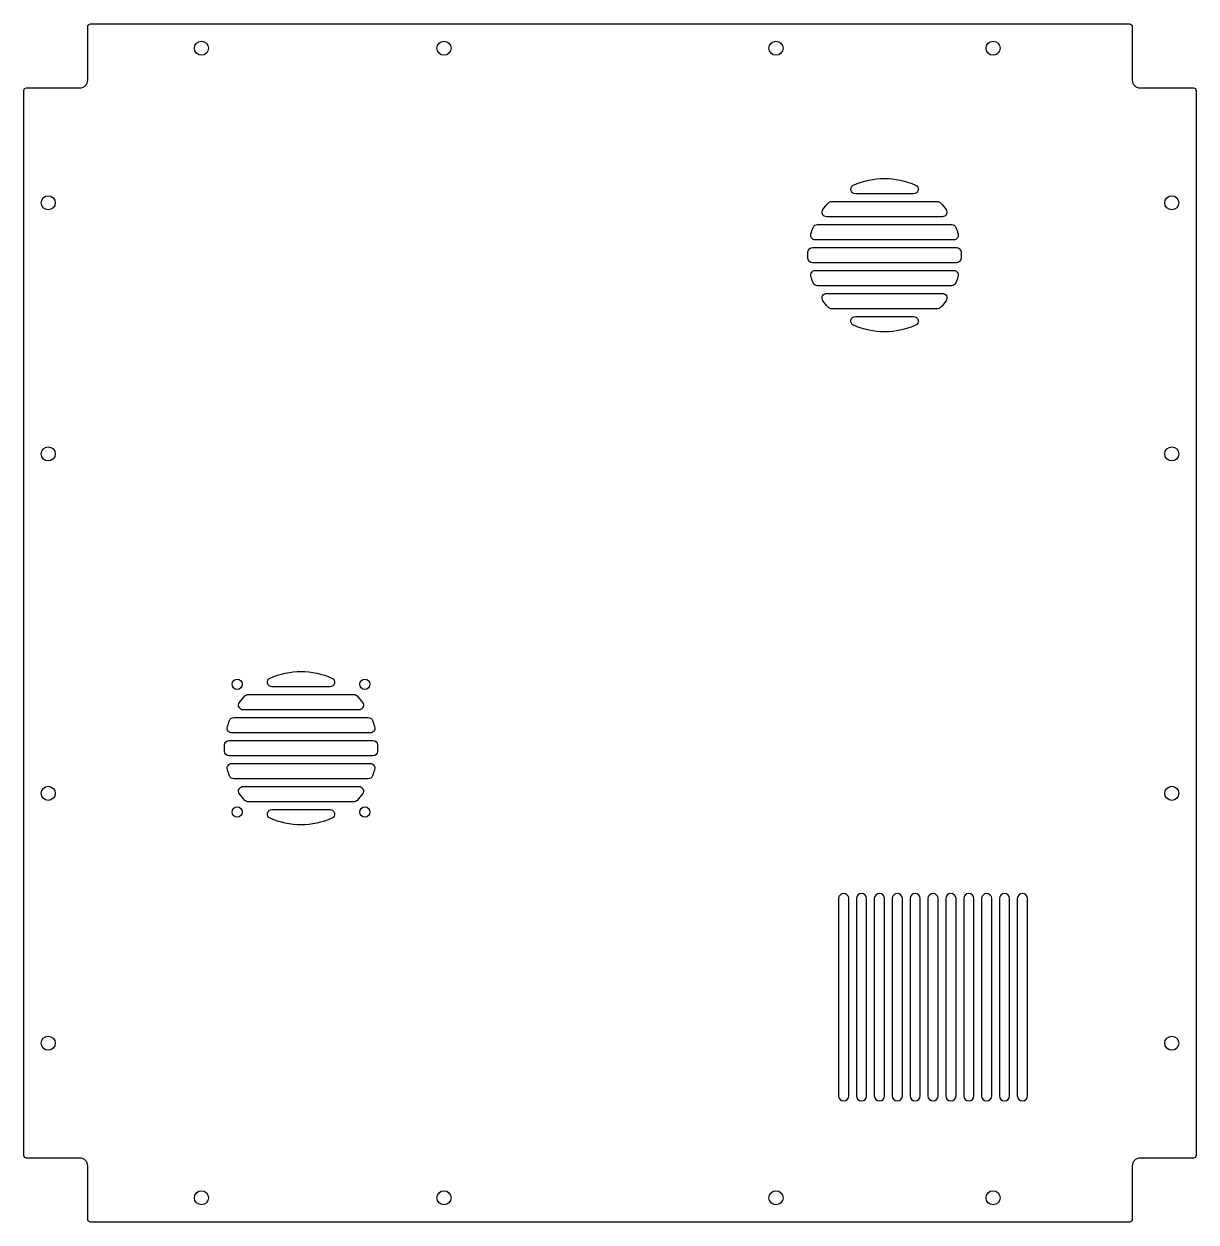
# Model space of a CAD drawing. Header units: millimetres. Extents: x -295 to 164, y -10 to 460.
import ezdxf

# ---------------------------------------------------------------- set-up
doc = ezdxf.new("R2010")
doc.units = ezdxf.units.MM
doc.layers.get('0').update_dxf_attribs({"linetype": 'CONTINUOUS'})

msp = doc.modelspace()

# ---------------------------------------------------------------- linework, layer by layer
for points in [[(164.5, 16.5, -0.414214), (163.5, 15.5), (142.5, 15.5, 0.414214), (139.5, 12.5), (139.5, -8.5, -0.414214), (138.5, -9.5), (-268.5, -9.5, -0.414214), (-269.5, -8.5), (-269.5, 12.5, 0.414214), (-272.5, 15.5), (-293.5, 15.5, -0.414214), (-294.5, 16.5), (-294.5, 433.5, -0.414214), (-293.5, 434.5), (-272.5, 434.5, 0.414214), (-269.5, 437.5), (-269.5, 458.5, -0.414214), (-268.5, 459.5), (138.5, 459.5, -0.414214), (139.5, 458.5), (139.5, 437.5, 0.414214), (142.5, 434.5), (163.5, 434.5, -0.414214), (164.5, 433.5)], [(30.39, 396.45, -0.210819), (54.61, 396.45, -0.811162), (53.88, 393), (31.12, 393, -0.811162)], [(18.4, 386.87, -0.02769), (20.53, 389.43, -0.208409), (21.85, 390), (63.15, 390, -0.208409), (64.47, 389.43, -0.02769), (66.6, 386.87, -0.616201), (65.15, 384), (19.85, 384, -0.616201)], [(13.67, 377.3, -0.022465), (14.53, 379.85, -0.309529), (16.21, 381), (68.79, 381, -0.309529), (70.47, 379.85, -0.022465), (71.33, 377.3, -0.498893), (69.6, 375), (15.4, 375, -0.498893)], [(72.47, 370.28, -0.021286), (72.47, 367.72, -0.401801), (70.67, 366), (14.33, 366, -0.401801), (12.53, 367.72, -0.021286), (12.53, 370.28, -0.401801), (14.33, 372), (70.67, 372, -0.401801)], [(71.33, 360.7, -0.022465), (70.47, 358.15, -0.309529), (68.79, 357), (16.21, 357, -0.309529), (14.53, 358.15, -0.022465), (13.67, 360.7, -0.498893), (15.4, 363), (69.6, 363, -0.498893)], [(20.53, 348.57, -0.02769), (18.4, 351.13, -0.616201), (19.85, 354), (65.15, 354, -0.616201), (66.6, 351.13, -0.02769), (64.47, 348.57, -0.208409), (63.15, 348), (21.85, 348, -0.208409)], [(53.88, 345, -0.811162), (54.61, 341.55, -0.210819), (30.39, 341.55, -0.811162), (31.12, 345)], [(-198.11, 203.45, -0.210819), (-173.89, 203.45, -0.811162), (-174.62, 200), (-197.38, 200, -0.811162)], [(-164.03, 196.43, -0.02769), (-161.9, 193.87, -0.616201), (-163.35, 191), (-208.65, 191, -0.616201), (-210.1, 193.87, -0.02769), (-207.97, 196.43, -0.208409), (-206.65, 197), (-165.35, 197, -0.208409)], [(-214.83, 184.3, -0.022465), (-213.97, 186.85, -0.309529), (-212.29, 188), (-159.71, 188, -0.309529), (-158.03, 186.85, -0.022465), (-157.17, 184.3, -0.498893), (-158.9, 182), (-213.1, 182, -0.498893)], [(-215.97, 174.72, -0.021286), (-215.97, 177.28, -0.401801), (-214.17, 179), (-157.83, 179, -0.401801), (-156.03, 177.28, -0.021286), (-156.03, 174.72, -0.401801), (-157.83, 173), (-214.17, 173, -0.401801)], [(-157.17, 167.7, -0.022465), (-158.03, 165.15, -0.309529), (-159.71, 164), (-212.29, 164, -0.309529), (-213.97, 165.15, -0.022465), (-214.83, 167.7, -0.498893), (-213.1, 170), (-158.9, 170, -0.498893)], [(-163.35, 161, -0.616201), (-161.9, 158.13, -0.02769), (-164.03, 155.57, -0.208409), (-165.35, 155), (-206.65, 155, -0.208409), (-207.97, 155.57, -0.02769), (-210.1, 158.13, -0.616201), (-208.65, 161)], [(-173.89, 148.55, -0.210819), (-198.11, 148.55, -0.811162), (-197.38, 152), (-174.62, 152, -0.811162)], [(28.5, 39.9), (28.5, 117.1, 1), (24.5, 117.1), (24.5, 39.9, 1)], [(35.5, 39.9), (35.5, 117.1, 1), (31.5, 117.1), (31.5, 39.9, 1)], [(42.5, 39.9), (42.5, 117.1, 1), (38.5, 117.1), (38.5, 39.9, 1)], [(49.5, 39.9), (49.5, 117.1, 1), (45.5, 117.1), (45.5, 39.9, 1)], [(56.5, 39.9), (56.5, 117.1, 1), (52.5, 117.1), (52.5, 39.9, 1)], [(63.5, 39.9), (63.5, 117.1, 1), (59.5, 117.1), (59.5, 39.9, 1)], [(70.5, 39.9), (70.5, 117.1, 1), (66.5, 117.1), (66.5, 39.9, 1)], [(77.5, 39.9), (77.5, 117.1, 1), (73.5, 117.1), (73.5, 39.9, 1)], [(84.5, 39.9), (84.5, 117.1, 1), (80.5, 117.1), (80.5, 39.9, 1)], [(91.5, 39.9), (91.5, 117.1, 1), (87.5, 117.1), (87.5, 39.9, 1)], [(98.5, 39.9), (98.5, 117.1, 1), (94.5, 117.1), (94.5, 39.9, 1)]]:
    msp.add_lwpolyline(points, format="xyb", close=True)
for centre, radius in [((-225, 450), 2.75), ((-130, 450), 2.75), ((0, 450), 2.75), ((85, 450), 2.75), ((-285, 389.5), 2.75), ((155, 389.5), 2.75), ((-285, 291.17), 2.75), ((155, 291.17), 2.75), ((-211, 201), 2), ((-161, 201), 2), ((-285, 158.33), 2.75), ((155, 158.33), 2.75), ((-211, 151), 2), ((-161, 151), 2), ((-285, 60.5), 2.75), ((155, 60.5), 2.75), ((-225, 0), 2.75), ((-130, 0), 2.75), ((0, 0), 2.75), ((85, 0), 2.75)]:
    msp.add_circle(centre, radius)

doc.saveas('drawing.dxf')
